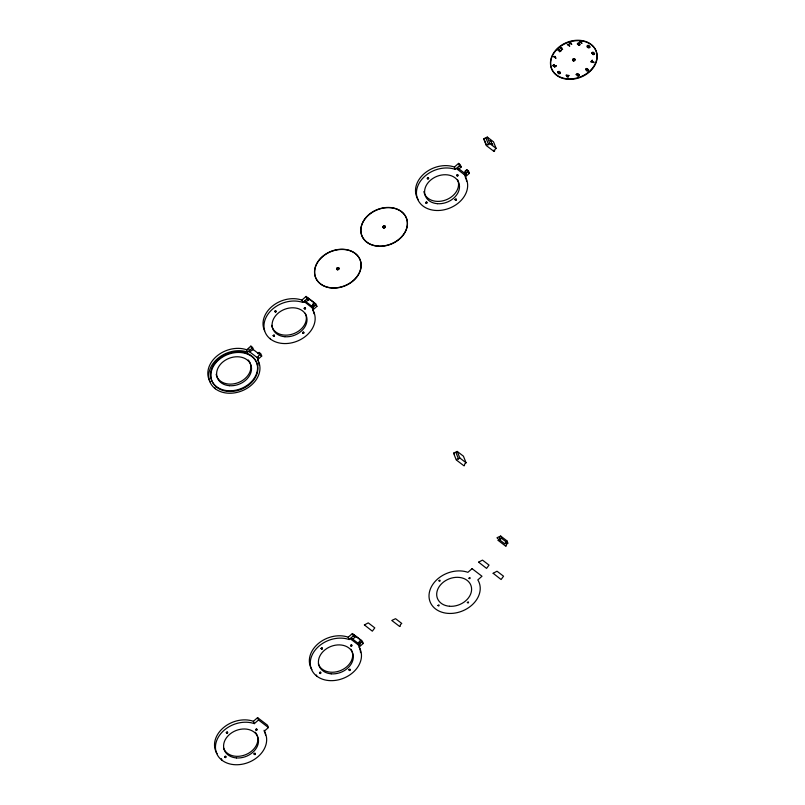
<?xml version="1.0" encoding="UTF-8"?>
<svg xmlns="http://www.w3.org/2000/svg" width="805" height="805" viewBox="0 0 805 805"><rect width="100%" height="100%" fill="white"/><g stroke="black" fill="none" stroke-linecap="round" stroke-linejoin="round"><path stroke-width="1.21" d="M585.768 69.391L587.469 69.19A1.087 0.835 -21.7 0 0 586.473 69.542M257.942 356.937L258.133 357.521L258.546 355.75L259.935 354.522L259.089 352.409L257.701 353.626M313.447 308.003L312.582 305.94L312.994 304.169L314.383 302.952L307.852 297.951L308.697 300.074L304.833 302.086L312.883 308.385L313.839 306.292L312.994 304.169M465.401 170.891L466.326 173.236C465.572 178.579 463.569 172.27 465.401 170.891L466.779 169.674L468.47 170.962L469.406 173.306L465.25 176.969A26.344 20.356 -21.7 0 1 444.843 209.642A26.344 20.356 -21.7 0 1 417.04 188.37A26.344 20.356 -21.7 0 1 455.338 169.392L459.494 165.729L458.558 163.385L454.402 167.048A26.344 20.356 -21.7 0 0 423.651 174.132A26.344 20.356 -21.7 0 0 418.348 199.821M351.382 638.134L358.295 643.366L360.7 640.045L354.17 635.054L355.015 637.168L353.626 638.395L351.533 638.838L351.302 638.174M358.919 642.984L359.744 645.157L360.157 643.386L359.312 641.273M494.451 151.33L494.864 149.539L496.132 148.422L493.515 141.841L487.297 137.081L483.886 138.661L486.502 145.242L489.913 143.662L487.297 137.081M400.085 626.36L400.498 624.569L401.765 623.452L395.557 618.693L392.146 620.273M464.364 465.652L464.777 463.871L466.045 462.754L463.428 456.173L457.21 451.414L453.799 452.994M505.198 543.697L505.61 541.916L506.878 540.799L500.66 536.039L497.249 537.619M506.134 546.042L506.546 544.261L505.61 541.916M594.291 53.855L592.903 54.016L594.12 53.331M589.24 46.368L589.008 46.77A1.077 0.835 -21.7 0 1 587.942 47.203M258.133 357.521L257.369 357.782L249.59 351.815L253.404 349.531L252.559 347.408L250.868 346.12L246.712 349.783A26.344 20.356 -21.7 0 0 216.173 356.675A26.344 20.356 -21.7 0 0 210.387 382.154M312.582 305.94L311.817 306.202L306.021 301.774M359.734 645.187L359 645.429L358.134 643.306M593.365 53.019C593.798 50.574 589.874 53.875 592.641 53.663M559.042 72.581C558.117 74.07 560.984 73.275 560.411 72.219M569.346 42.695L571.802 44.386L569.98 42.987A2.737 2.113 -21.7 0 0 570.956 42.685L570.685 42.484A2.214 1.711 -21.7 0 1 569.346 42.715M560.854 50.655L559.576 51.782L561.568 50.474M555.722 66.04L554.444 67.167L556.436 65.869M264.603 330.724A26.344 20.356 -21.7 0 1 272.332 306.172A26.344 20.356 -21.7 0 1 301.915 300.094L306.071 296.431L315.983 304.018L316.918 306.363L312.753 310.026A26.344 20.356 -21.7 0 1 292.356 342.699A26.344 20.356 -21.7 0 1 264.553 321.416A26.344 20.356 -21.7 0 1 302.841 302.439L307.007 298.776L306.071 296.431M259.089 352.409L260.78 353.697L261.716 356.041L257.55 359.704A26.344 20.356 -21.7 0 1 237.153 392.377A26.344 20.356 -21.7 0 1 209.35 371.105A26.344 20.356 -21.7 0 1 247.638 352.127L251.804 348.464L250.868 346.12M458.558 163.385L460.249 164.673L461.185 167.017L459.806 168.245L457.713 168.688L457.451 167.953M311.827 307.681L313.487 306.212M313.839 306.292L315.228 305.065L314.383 302.952M464.314 174.625L468.47 170.962M466.326 173.236L467.715 172.018L466.779 169.674M456.415 459.575L459.826 457.995L457.21 451.414M311.907 669.569A26.344 20.356 -21.7 0 1 317.693 644.091A26.344 20.356 -21.7 0 1 348.233 637.198L352.389 633.535L362.3 641.112L363.236 643.457L359.07 647.119A26.344 20.356 -21.7 0 1 338.674 679.792A26.344 20.356 -21.7 0 1 310.871 658.52A26.344 20.356 -21.7 0 1 349.159 639.542L353.325 635.88L352.389 633.535M217.088 753.661A26.344 20.356 -21.7 0 1 222.874 728.183A26.344 20.356 -21.7 0 1 253.404 721.29L257.57 717.627L267.481 725.204L268.407 727.549L264.251 731.212A26.344 20.356 -21.7 0 1 243.855 763.885A26.344 20.356 -21.7 0 1 216.052 742.613A26.344 20.356 -21.7 0 1 254.34 723.635L258.496 719.972L257.57 717.627M358.145 644.775L359.805 643.316M360.157 643.386L361.546 642.169L360.7 640.045M498.184 539.964L501.596 538.384L500.66 536.039M506.546 544.261L507.814 543.144L506.878 540.799M558.932 72.309L557.905 72.108L559.213 71.373L557.714 71.786L557.634 72.671L558.549 72.802M457.673 168.698L457.411 169.352L465.129 175.259M351.503 638.848L351.242 639.502L358.98 645.419M305.216 301.744L304.984 301.08M249.117 349.078L248.745 349.702M554.907 65.789L553.236 65.658L554.242 64.481L552.794 65.487L553.367 66.231L555.259 66.06M560.391 50.675L558.499 50.846L557.925 50.101L559.384 49.085L558.368 50.262L560.049 50.403A2.395 1.852 -21.7 0 1 561.347 50.323M579.248 45.11C581.522 44.859 577.889 42.112 577.759 43.913A3.039 2.355 -21.7 0 0 579.238 45.03M586.785 68.495L588.465 69.663A1.107 0.855 -21.7 0 1 588.505 69.985A1.097 0.855 -21.7 0 1 588.294 70.468A1.358 1.047 -21.7 0 1 588.063 70.699M490.758 140.704L491.614 142.203L490.054 140.392L491.131 141.579M491.04 141.63L490.476 141.006M491.885 143.552L492.741 145.041L491.141 143.29L492.258 144.427M491.664 143.743L492.147 144.186L491.825 143.622M492.177 144.477L491.603 143.823M464.244 172.934L457.461 167.752M311.797 306.192L312.642 308.305M257.348 357.762L257.087 357.098M588.083 47.213C589.22 48.572 590.467 45.412 589.944 47.274A1.228 0.946 -21.7 0 1 588.475 47.827A1.771 1.369 -21.7 0 1 588.193 47.716L587.791 47.495A5.585 4.317 -21.7 0 1 587.469 47.264L587.157 46.952A1.208 0.936 -21.7 0 1 587.499 45.543A1.097 0.845 -21.7 0 1 588.656 45.422L589.139 45.784A1.077 0.835 -21.7 0 1 589.27 46.197M568.944 44.466L568.662 44.255A2.214 1.711 -21.7 0 1 567.324 44.486L569.779 46.157L567.958 44.768A2.737 2.113 -21.7 0 0 568.934 44.456M561.548 47.606L561.83 47.817A2.737 2.113 -21.7 0 1 560.844 48.119L562.665 49.508L560.21 47.817A2.214 1.711 -21.7 0 0 561.538 47.576M555.229 56.541L554.947 56.33A2.214 1.711 -21.7 0 1 553.609 56.561L556.064 58.232L554.242 56.833A2.737 2.113 -21.7 0 0 555.219 56.531M484.469 139.567L483.735 139.003L486.351 145.584L494.049 151.481L493.556 150.243M489.913 143.662L496.132 148.422M459.494 165.729L461.185 167.017M467.715 172.018L469.406 173.306M307.007 298.776L308.697 300.074M315.228 305.065L316.918 306.363M459.826 457.995L466.045 462.754M453.648 453.336L454.382 453.899M463.962 465.803L456.264 459.917L453.597 453.275M501.596 538.384L507.814 543.144M251.804 348.464L261.716 356.041M497.098 537.951L497.842 538.525M498.728 539.199L504.795 543.848M498.033 540.296L505.731 546.192M391.985 620.615L399.683 626.511M353.325 635.88L355.015 637.168M361.546 642.169L363.236 643.457M258.496 719.972L268.407 727.549M249.631 351.855L249.439 351.342M585.819 69.572L585.638 68.928A1.419 1.097 -21.7 0 1 585.929 68.697A1.067 0.825 -21.7 0 1 586.513 68.495M486.029 138.198L488.645 144.789M464.998 172.612L465.934 174.957M457.139 168.627L457.431 169.362M454.402 167.048L455.338 169.392M499.392 537.156L500.328 539.501M455.942 452.531L458.558 459.112M304.682 301.754L304.944 302.418M301.915 300.094L302.841 302.439M270.198 338.331L270.49 339.066M246.712 349.783L247.638 352.127M350.94 638.717L351.262 639.512M348.233 637.198L349.159 639.542M214.824 387.577L215.287 388.745M316.345 674.993L316.808 676.16M253.404 721.29L254.34 723.635M221.345 758.642L221.989 760.252M593.355 52.979A1.067 0.825 -21.7 0 1 594.613 53.583A1.067 0.825 -21.7 0 1 593.436 54.629A1.067 0.825 -21.7 0 1 592.591 53.653M588.103 70.739A1.218 0.946 -21.7 0 1 586.402 70.609L586.312 70.548A1.087 0.835 -21.7 0 1 586.191 70.146M560.26 72.329A1.087 0.835 -21.7 0 1 559.525 73.778A1.087 0.835 -21.7 0 1 558.418 72.772M554.937 65.879A2.395 1.852 -21.7 0 1 556.215 65.708M358.919 646.184A26.344 20.356 -21.7 0 1 360.539 652.634M350.93 649.202A17.962 13.876 -21.7 0 1 341.26 670.263A17.962 13.876 -21.7 0 1 318.327 663.813M257.399 358.768A26.344 20.356 -21.7 0 1 259.019 365.218M248.322 360.006A17.962 13.876 -21.7 0 1 239.407 382.164A17.962 13.876 -21.7 0 1 216.163 374.315M312.602 309.09A26.344 20.356 -21.7 0 1 314.061 313.829M305.276 313.296A17.962 13.876 -21.7 0 1 293.282 333.834A17.962 13.876 -21.7 0 1 271.647 325.341M465.129 176.104A26.344 20.356 -21.7 0 1 466.608 181.216M457.492 179.545A17.962 13.876 -21.7 0 1 445.487 200.073A17.962 13.876 -21.7 0 1 423.853 191.58M264.1 730.276A26.344 20.356 -21.7 0 1 265.559 735.015M255.296 732.218A17.962 13.876 -21.7 0 1 247.216 753.983A17.962 13.876 -21.7 0 1 223.498 747.905M224.676 756.76C226.255 758.451 226.175 754.738 224.696 756.64M224.847 757.183C226.457 758.914 226.275 755.06 224.847 757.183M226.296 732.48C226.618 734.915 229.244 731.483 226.648 732.52C227.241 734.18 228.278 730.377 226.296 732.419M254.078 753.772C255.728 755.493 255.497 751.558 254.078 753.772M254.249 754.194C255.769 755.965 255.799 752.061 254.259 754.144M255.698 729.491C257.278 731.242 257.167 727.338 255.698 729.491M255.859 729.914C257.268 731.685 257.65 727.821 255.869 729.853M273.177 335.574C274.596 337.386 274.887 333.391 273.177 335.574M273.348 335.997C275.028 337.687 274.676 333.874 273.358 335.937M274.797 311.283C276.356 313.075 276.236 309.13 274.797 311.283M274.968 311.716C276.467 313.477 276.487 309.643 274.978 311.656M302.579 332.586C304.059 334.347 304.22 330.452 302.589 332.525M302.75 333.008C304.21 334.8 304.421 330.865 302.75 333.008M304.199 308.305C305.809 310.046 305.719 306.031 304.199 308.305M304.371 308.728C305.87 310.428 306.021 306.705 304.391 308.607M319.494 672.668C321.165 674.349 320.974 670.485 319.494 672.668M319.666 673.091C321.155 674.872 321.346 670.897 319.666 673.091M321.115 648.387C322.523 650.178 322.916 646.184 321.115 648.387M321.286 648.81C322.865 650.521 322.825 646.697 321.296 648.75M348.897 669.68C349.038 671.954 351.815 669.106 349.4 669.599C349.4 671.591 351.081 667.667 348.907 669.619M350.517 645.399C350.638 647.602 353.415 644.976 351.211 645.228C350.336 647.351 353.274 643.507 350.527 645.338M425.694 202.528C427.224 204.279 427.314 200.365 425.694 202.478M425.855 202.961C427.465 204.701 427.375 200.717 425.855 202.961M427.264 178.257C427.385 180.491 430.242 177.734 427.827 178.136C427.455 180.199 429.719 176.335 427.274 178.197M437.94 605.511C439.299 607.312 439.721 603.448 437.95 605.461M438.987 580.797C440.657 582.518 440.416 578.604 438.987 580.797M455.097 199.509C456.596 201.28 456.606 197.446 455.107 199.449M455.268 199.942C456.697 201.763 456.918 197.728 455.268 199.942M456.666 175.238C458.045 177.03 458.508 173.085 456.677 175.178M456.838 175.661C458.357 177.432 458.478 173.467 456.838 175.661M467.343 602.532C468.711 604.334 469.134 600.429 467.353 602.472M468.963 578.252C470.331 580.033 470.784 576.108 468.963 578.191M577.356 43.923C581.28 48.461 579.66 40.069 577.356 43.903M588.827 46.257C587.841 44.144 586.604 48.139 588.827 46.338M577.457 75.167L578.523 75.72L579.228 74.503A1.197 0.926 -21.7 0 1 578.704 75.922A1.197 0.926 -21.7 0 1 577.115 75.579A1.197 0.926 -21.7 0 1 578 74.221L575.937 74.613L577.225 73.476L578.674 74.171L577.457 75.167M588.113 70.035C587.469 67.902 585.678 71.695 588.103 70.116M593.094 52.889L591.987 53.18L593.094 52.889M364.383 624.942L372.343 631.17L374.788 627.87L368.257 622.869L364.383 624.942M478.623 562.182L486.572 568.4L489.017 565.1L482.487 560.109L478.633 562.121M493.153 573.301L501.102 579.519L503.548 576.219L497.017 571.218L493.153 573.271M579.58 41.649L582.025 43.339L580.204 41.951A2.737 2.113 -21.7 0 0 581.18 41.639L580.908 41.437A2.214 1.711 -21.7 0 1 579.57 41.669M566.197 75.177L567.092 76.867L568.27 77.189L568.028 76.485L569.155 75.489L566.197 75.177M568.582 75.569L567.767 76.284L566.71 75.479L568.582 75.569M592.249 60.264L590.79 61.915A5.605 4.327 -21.7 0 1 593.074 62.277A4.659 3.602 -21.7 0 1 593.849 62.629L594.181 62.337A5.051 3.904 -21.7 0 0 591.242 61.633L592.249 60.264M472.072 568.662L467.916 572.325A26.344 20.356 -21.7 0 0 429.618 591.313A26.344 20.356 -21.7 0 0 457.421 612.585A26.344 20.356 -21.7 0 0 477.818 579.912L481.984 576.249L472.072 568.662M567.706 79.272A23.949 18.505 -21.7 0 0 596.445 51.923A23.949 18.505 -21.7 0 0 557.573 48.833A23.949 18.505 -21.7 0 0 567.706 79.272M567.535 78.85A23.949 18.505 -21.7 0 0 596.274 51.5A23.949 18.505 -21.7 0 0 557.412 48.411A23.949 18.505 -21.7 0 0 567.535 78.85M573.593 60.999A1.238 0.956 -21.7 0 0 575.072 59.59A1.238 0.956 -21.7 0 0 573.069 59.439A1.238 0.956 -21.7 0 0 573.593 60.999M573.422 60.576A1.238 0.956 -21.7 0 0 574.901 59.168A1.238 0.956 -21.7 0 0 572.898 59.017A1.238 0.956 -21.7 0 0 573.422 60.576M449.492 606.256A17.962 13.876 -21.7 0 0 471.046 585.748A17.962 13.876 -21.7 0 0 441.895 583.434A17.962 13.876 -21.7 0 0 449.492 606.256M331.227 673.835A17.962 13.876 -21.7 0 0 352.771 653.328A17.962 13.876 -21.7 0 0 323.63 651.004A17.962 13.876 -21.7 0 0 331.227 673.835M227.805 390.717A24.19 18.696 -21.7 0 0 256.825 363.105A24.19 18.696 -21.7 0 0 217.571 359.976A24.19 18.696 -21.7 0 0 227.805 390.717M228.087 391.421A24.19 18.696 -21.7 0 0 257.107 363.81A24.19 18.696 -21.7 0 0 217.853 360.69A24.19 18.696 -21.7 0 0 228.087 391.421M229.425 385.706A17.962 13.876 -21.7 0 0 250.969 365.198A17.962 13.876 -21.7 0 0 221.818 362.884A17.962 13.876 -21.7 0 0 229.425 385.706M284.91 336.732A17.962 13.876 -21.7 0 0 306.453 316.224A17.962 13.876 -21.7 0 0 277.302 313.91A17.962 13.876 -21.7 0 0 284.91 336.732M331.69 288.029A23.949 18.505 -21.7 0 0 360.419 260.689A23.949 18.505 -21.7 0 0 321.557 257.6A23.949 18.505 -21.7 0 0 331.69 288.029M331.6 287.818A23.949 18.505 -21.7 0 0 360.338 260.478A23.949 18.505 -21.7 0 0 321.477 257.389A23.949 18.505 -21.7 0 0 331.6 287.818M337.567 269.766A1.238 0.956 -21.7 0 0 339.046 268.357A1.238 0.956 -21.7 0 0 337.043 268.196A1.238 0.956 -21.7 0 0 337.567 269.766M337.486 269.554A1.238 0.956 -21.7 0 0 338.965 268.146A1.238 0.956 -21.7 0 0 336.963 267.985A1.238 0.956 -21.7 0 0 337.486 269.554M377.968 246.25A23.949 18.505 -21.7 0 0 406.706 218.91A23.949 18.505 -21.7 0 0 367.835 215.81A23.949 18.505 -21.7 0 0 377.968 246.25M377.887 246.038A23.949 18.505 -21.7 0 0 406.616 218.698A23.949 18.505 -21.7 0 0 367.754 215.599A23.949 18.505 -21.7 0 0 377.887 246.038M383.854 227.986A1.238 0.956 -21.7 0 0 385.333 226.577A1.238 0.956 -21.7 0 0 383.331 226.416A1.238 0.956 -21.7 0 0 383.854 227.986M383.764 227.765A1.238 0.956 -21.7 0 0 385.243 226.366A1.238 0.956 -21.7 0 0 383.24 226.205A1.238 0.956 -21.7 0 0 383.764 227.765M437.397 203.685A17.962 13.876 -21.7 0 0 458.951 183.178A17.962 13.876 -21.7 0 0 429.8 180.853A17.962 13.876 -21.7 0 0 437.397 203.685M236.398 757.928A17.962 13.876 -21.7 0 0 257.952 737.42A17.962 13.876 -21.7 0 0 228.801 735.096A17.962 13.876 -21.7 0 0 236.398 757.928"/></g></svg>
